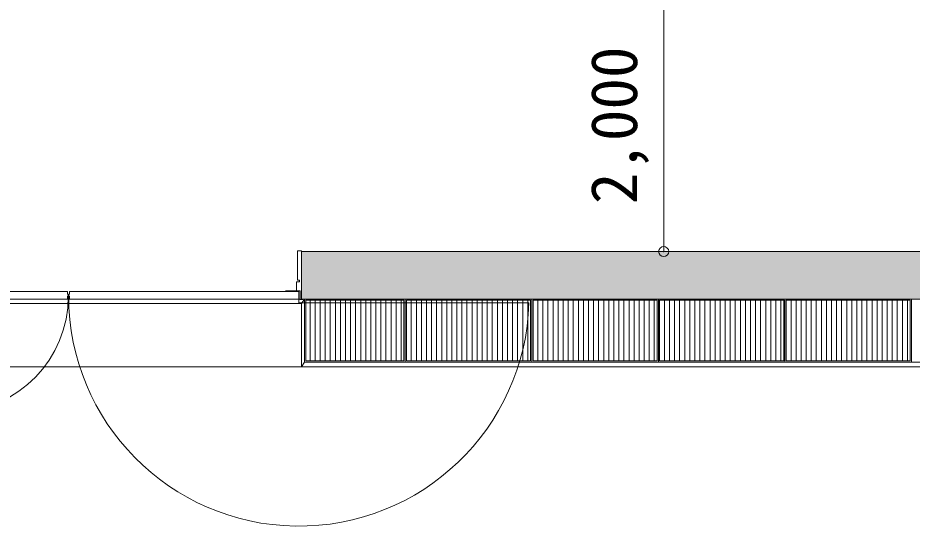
# Model space of a CAD drawing. Units: millimetres, scale not verified. Extents: x -41541 to 40812, y -111456 to -40681.
# Drawn here: x 7354 to 14419, y -52962 to -48943 of the extents above; entities that cross this region are included whole.
import ezdxf
from ezdxf.enums import TextEntityAlignment as Align

# ---------------------------------------------------------------- set-up
doc = ezdxf.new("R2010")
doc.units = ezdxf.units.MM
doc.header["$LTSCALE"] = 200
doc.header["$PDMODE"] = 32
doc.header["$PDSIZE"] = 80
for name, color, linetype, lineweight in [('0-1_躯体', 7, 'Continuous', 9), ('0-2_建具', 7, 'Continuous', 9), ('0-3_仕上', 4, 'Continuous', 5), ('0-6_寸法', 4, 'Continuous', 5)]:
    doc.layers.add(name, color=color, linetype=linetype, lineweight=lineweight)
doc.styles.add('ＭＳ ゴシック', font='')
doc.styles.get('ＭＳ ゴシック').set_extended_font_data('MS Gothic')

msp = doc.modelspace()

# ---------------------------------------------------------------- linework, layer by layer
at = {"layer": '0-1_躯体'}
for p, q in [((9593.9, -50791.2), (18438.9, -50791.2)), ((9593.9, -50791.2), (9593.9, -51166.2)), ((6823.9, -51166.2), (9583.8, -51166.2)), ((9581.3, -51171.2), (9583.8, -51166.2)), ((9603.9, -51171.2), (9581.3, -51171.2)), ((9593.9, -51166.2), (18438.9, -51166.2)), ((9593.9, -51201.2), (9618.9, -51166.2)), ((9593.9, -51201.2), (9593.9, -51701.2)), ((9603.9, -51171.2), (9603.9, -51166.2)), ((9618.9, -51666.2), (9618.9, -51166.2)), ((9727.4, -51701.2), (-3877.6, -51701.2)), ((9593.9, -51701.2), (9618.9, -51666.2)), ((9618.9, -51666.2), (18413.9, -51666.2))]:
    msp.add_line(p, q, dxfattribs=at)
for points in [[(20783.9, -50791.2), (20783.9, -51701.2), (9593.9, -51701.2)], [(6813.9, -51201.2), (6814.4, -51201.2), (9593.9, -51201.2)]]:
    msp.add_lwpolyline(points, dxfattribs=at)
at = {"layer": '0-1_躯体', "color": 9}
msp.add_solid([(18438.9, -50791.2), (9593.9, -50791.2), (18438.9, -51166.2), (9593.9, -51166.2)], dxfattribs=at)
at = {"layer": '0-2_建具'}
for p, q in [((9563.9, -50786.2), (9593.9, -50786.2)), ((9593.9, -51166.2), (9593.9, -50786.2)), ((9578.9, -51031.2), (9553.9, -51031.2)), ((9553.9, -51101.2), (9553.9, -51031.2)), ((9578.9, -51031.2), (9578.9, -51016.2)), ((6833.9, -51106.2), (7746.4, -51106.2)), ((7746.4, -51128.7), (7746.4, -51106.2)), ((7746.4, -51128.7), (7752.4, -51128.7)), ((7746.4, -51143.7), (7752.4, -51143.7)), ((7746.4, -51166.2), (7746.4, -51143.7)), ((7752.4, -51143.7), (7752.4, -51128.7)), ((7755.4, -51143.7), (7755.4, -51128.7)), ((7761.4, -51128.7), (7755.4, -51128.7)), ((7761.4, -51143.7), (7755.4, -51143.7)), ((7761.4, -51128.7), (7761.4, -51106.2)), ((9573.9, -51106.2), (7761.4, -51106.2)), ((7761.4, -51166.2), (7761.4, -51143.7)), ((9583.9, -51101.2), (9468.2, -51101.2)), ((9583.9, -51101.2), (9553.9, -51101.2)), ((9583.9, -51166.1), (9583.9, -51101.2)), ((7746.4, -51166.2), (6833.9, -51166.2)), ((7761.4, -51166.2), (9573.9, -51166.2)), ((9581.3, -51171.2), (9583.9, -51166.1)), ((9603.9, -51171.2), (9581.3, -51171.2)), ((9603.9, -51166.2), (9593.9, -51166.2)), ((9603.9, -51171.2), (9603.9, -51166.2))]:
    msp.add_line(p, q, dxfattribs=at)
at = {"layer": '0-2_建具', "color": 4, "lineweight": 5}
for p, q in [((9573.9, -51196.2), (9573.9, -51106.2)), ((11391.6, -51196.2), (9573.9, -51196.2))]:
    msp.add_line(p, q, dxfattribs=at)
at = {"layer": '0-2_建具'}
msp.add_lwpolyline([(9578.9, -51016.2), (9563.9, -51016.2), (9563.9, -50786.2)], dxfattribs=at)
at = {"layer": '0-2_建具', "color": 4, "lineweight": 5}
for centre, radius, start, end in [((6833.9, -51143.7), 918.5, 183.27672, 0), ((9573.8, -51143.7), 1818.5, 180, 358.34564)]:
    msp.add_arc(centre, radius, start, end, dxfattribs=at)
at = {"layer": '0-3_仕上', "color": 7, "lineweight": 9}
for p, q in [((10413.9, -51166.2), (9618.9, -51166.2)), ((9618.9, -51166.2), (9618.9, -51666.2)), ((10404.4, -51176.2), (9628.9, -51176.2)), ((10404.4, -51176.2), (10404.4, -51656.2)), ((10413.9, -51166.2), (10413.9, -51666.2)), ((10423.9, -51176.2), (10423.9, -51656.2)), ((11404.4, -51176.2), (10423.9, -51176.2)), ((11404.4, -51176.2), (11404.4, -51656.2)), ((11423.9, -51176.2), (11423.9, -51656.2)), ((12404.4, -51176.2), (11423.9, -51176.2)), ((12404.4, -51176.2), (12404.4, -51656.2)), ((12423.9, -51176.2), (12423.9, -51656.2)), ((13404.4, -51176.2), (12423.9, -51176.2)), ((13404.4, -51176.2), (13404.4, -51656.2)), ((13423.9, -51176.2), (13423.9, -51656.2)), ((14404.4, -51176.2), (13423.9, -51176.2)), ((14404.4, -51176.2), (14404.4, -51656.2)), ((10413.9, -51666.2), (9618.9, -51666.2)), ((11404.4, -51656.2), (10423.9, -51656.2)), ((12404.4, -51656.2), (11423.9, -51656.2)), ((13404.4, -51656.2), (12423.9, -51656.2)), ((14404.4, -51656.2), (13423.9, -51656.2))]:
    msp.add_line(p, q, dxfattribs=at)
at = {"layer": '0-3_仕上'}
for p, q in [((9662.1, -51176.2), (9662.1, -51656.2)), ((9702.1, -51176.2), (9702.1, -51656.2)), ((9742.1, -51176.2), (9742.1, -51656.2)), ((9782.1, -51176.2), (9782.1, -51656.2)), ((9822.1, -51176.2), (9822.1, -51656.2)), ((9862.1, -51176.2), (9862.1, -51656.2)), ((9902.1, -51176.2), (9902.1, -51656.2)), ((9942.1, -51176.2), (9942.1, -51656.2)), ((9982.1, -51176.2), (9982.1, -51656.2)), ((10022.1, -51176.2), (10022.1, -51656.2)), ((10062.1, -51176.2), (10062.1, -51656.2)), ((10102.1, -51176.2), (10102.1, -51656.2)), ((10142.1, -51176.2), (10142.1, -51656.2)), ((10182.1, -51176.2), (10182.1, -51656.2)), ((10222.1, -51176.2), (10222.1, -51656.2)), ((10262.1, -51176.2), (10262.1, -51656.2)), ((10302.1, -51176.2), (10302.1, -51656.2)), ((10342.1, -51176.2), (10342.1, -51656.2)), ((10382.1, -51176.2), (10382.1, -51656.2)), ((10462.1, -51176.2), (10462.1, -51656.2)), ((10502.1, -51176.2), (10502.1, -51656.2)), ((10542.1, -51176.2), (10542.1, -51656.2)), ((10582.1, -51176.2), (10582.1, -51656.2)), ((10622.1, -51176.2), (10622.1, -51656.2)), ((10662.1, -51176.2), (10662.1, -51656.2)), ((10702.1, -51176.2), (10702.1, -51656.2)), ((10742.1, -51176.2), (10742.1, -51656.2)), ((10782.1, -51176.2), (10782.1, -51656.2)), ((10822.1, -51176.2), (10822.1, -51656.2)), ((10862.1, -51176.2), (10862.1, -51656.2)), ((10902.1, -51176.2), (10902.1, -51656.2)), ((10942.1, -51176.2), (10942.1, -51656.2)), ((10982.1, -51176.2), (10982.1, -51656.2)), ((11022.1, -51176.2), (11022.1, -51656.2)), ((11062.1, -51176.2), (11062.1, -51656.2)), ((11102.1, -51176.2), (11102.1, -51656.2)), ((11142.1, -51176.2), (11142.1, -51656.2)), ((11182.1, -51176.2), (11182.1, -51656.2)), ((11222.1, -51176.2), (11222.1, -51656.2)), ((11262.1, -51176.2), (11262.1, -51656.2)), ((11302.1, -51176.2), (11302.1, -51656.2)), ((11342.1, -51176.2), (11342.1, -51656.2)), ((11382.1, -51176.2), (11382.1, -51656.2)), ((11462.1, -51176.2), (11462.1, -51656.2)), ((11502.1, -51176.2), (11502.1, -51656.2)), ((11542.1, -51176.2), (11542.1, -51656.2)), ((11582.1, -51176.2), (11582.1, -51656.2)), ((11622.1, -51176.2), (11622.1, -51656.2)), ((11662.1, -51176.2), (11662.1, -51656.2)), ((11702.1, -51176.2), (11702.1, -51656.2)), ((11742.1, -51176.2), (11742.1, -51656.2)), ((11782.1, -51176.2), (11782.1, -51656.2)), ((11822.1, -51176.2), (11822.1, -51656.2)), ((11862.1, -51176.2), (11862.1, -51656.2)), ((11902.1, -51176.2), (11902.1, -51656.2)), ((11942.1, -51176.2), (11942.1, -51656.2)), ((11982.1, -51176.2), (11982.1, -51656.2)), ((12022.1, -51176.2), (12022.1, -51656.2)), ((12062.1, -51176.2), (12062.1, -51656.2)), ((12102.1, -51176.2), (12102.1, -51656.2)), ((12142.1, -51176.2), (12142.1, -51656.2)), ((12182.1, -51176.2), (12182.1, -51656.2)), ((12222.1, -51176.2), (12222.1, -51656.2)), ((12262.1, -51176.2), (12262.1, -51656.2)), ((12302.1, -51176.2), (12302.1, -51656.2)), ((12342.1, -51176.2), (12342.1, -51656.2)), ((12382.1, -51176.2), (12382.1, -51656.2)), ((12462.1, -51176.2), (12462.1, -51656.2)), ((12502.1, -51176.2), (12502.1, -51656.2)), ((12542.1, -51176.2), (12542.1, -51656.2)), ((12582.1, -51176.2), (12582.1, -51656.2)), ((12622.1, -51176.2), (12622.1, -51656.2)), ((12662.1, -51176.2), (12662.1, -51656.2)), ((12702.1, -51176.2), (12702.1, -51656.2)), ((12742.1, -51176.2), (12742.1, -51656.2)), ((12782.1, -51176.2), (12782.1, -51656.2)), ((12822.1, -51176.2), (12822.1, -51656.2)), ((12862.1, -51176.2), (12862.1, -51656.2)), ((12902.1, -51176.2), (12902.1, -51656.2)), ((12942.1, -51176.2), (12942.1, -51656.2)), ((12982.1, -51176.2), (12982.1, -51656.2)), ((13022.1, -51176.2), (13022.1, -51656.2)), ((13062.1, -51176.2), (13062.1, -51656.2)), ((13102.1, -51176.2), (13102.1, -51656.2)), ((13142.1, -51176.2), (13142.1, -51656.2)), ((13182.1, -51176.2), (13182.1, -51656.2)), ((13222.1, -51176.2), (13222.1, -51656.2)), ((13262.1, -51176.2), (13262.1, -51656.2)), ((13302.1, -51176.2), (13302.1, -51656.2)), ((13342.1, -51176.2), (13342.1, -51656.2)), ((13382.1, -51176.2), (13382.1, -51656.2)), ((13462.1, -51176.2), (13462.1, -51656.2)), ((13502.1, -51176.2), (13502.1, -51656.2)), ((13542.1, -51176.2), (13542.1, -51656.2)), ((13582.1, -51176.2), (13582.1, -51656.2)), ((13622.1, -51176.2), (13622.1, -51656.2)), ((13662.1, -51176.2), (13662.1, -51656.2)), ((13702.1, -51176.2), (13702.1, -51656.2)), ((13742.1, -51176.2), (13742.1, -51656.2)), ((13782.1, -51176.2), (13782.1, -51656.2)), ((13822.1, -51176.2), (13822.1, -51656.2)), ((13862.1, -51176.2), (13862.1, -51656.2)), ((13902.1, -51176.2), (13902.1, -51656.2)), ((13942.1, -51176.2), (13942.1, -51656.2)), ((13982.1, -51176.2), (13982.1, -51656.2)), ((14022.1, -51176.2), (14022.1, -51656.2)), ((14062.1, -51176.2), (14062.1, -51656.2)), ((14102.1, -51176.2), (14102.1, -51656.2)), ((14142.1, -51176.2), (14142.1, -51656.2)), ((14182.1, -51176.2), (14182.1, -51656.2)), ((14222.1, -51176.2), (14222.1, -51656.2)), ((14262.1, -51176.2), (14262.1, -51656.2)), ((14302.1, -51176.2), (14302.1, -51656.2)), ((14342.1, -51176.2), (14342.1, -51656.2)), ((14382.1, -51176.2), (14382.1, -51656.2))]:
    msp.add_line(p, q, dxfattribs=at)
at = {"layer": '0-3_仕上', "color": 7, "lineweight": 9}
for points in [[(10404.4, -51656.2), (9628.9, -51656.2), (9628.9, -51176.2)], [(11413.9, -51166.2), (11413.9, -51666.2), (10413.9, -51666.2)], [(11413.9, -51166.2), (10413.9, -51166.2), (10413.9, -51666.2)], [(12413.9, -51166.2), (12413.9, -51666.2), (11413.9, -51666.2)], [(12413.9, -51166.2), (11413.9, -51166.2), (11413.9, -51666.2)], [(13413.9, -51166.2), (13413.9, -51666.2), (12413.9, -51666.2)], [(13413.9, -51166.2), (12413.9, -51166.2), (12413.9, -51666.2)], [(14413.9, -51166.2), (14413.9, -51666.2), (13413.9, -51666.2)], [(14413.9, -51166.2), (13413.9, -51166.2), (13413.9, -51666.2)], [(15413.9, -51166.2), (15413.9, -51666.2), (14413.9, -51666.2)], [(15413.9, -51166.2), (14413.9, -51166.2), (14413.9, -51666.2)]]:
    msp.add_lwpolyline(points, dxfattribs=at)
at = {"layer": '0-6_寸法'}
msp.add_line((12456.1, -50791.2), (12456.1, -48791.2), dxfattribs=at)
msp.add_point((12456.1, -50791.2), dxfattribs=at)

# ---------------------------------------------------------------- texts
at = {"layer": '0-6_寸法', "style": 'ＭＳ ゴシック'}
msp.add_text('2,000', height=366.6, rotation=90, dxfattribs=at).set_placement((12356.1, -50416.2), align=Align.BOTTOM_LEFT)

doc.saveas('drawing.dxf')
